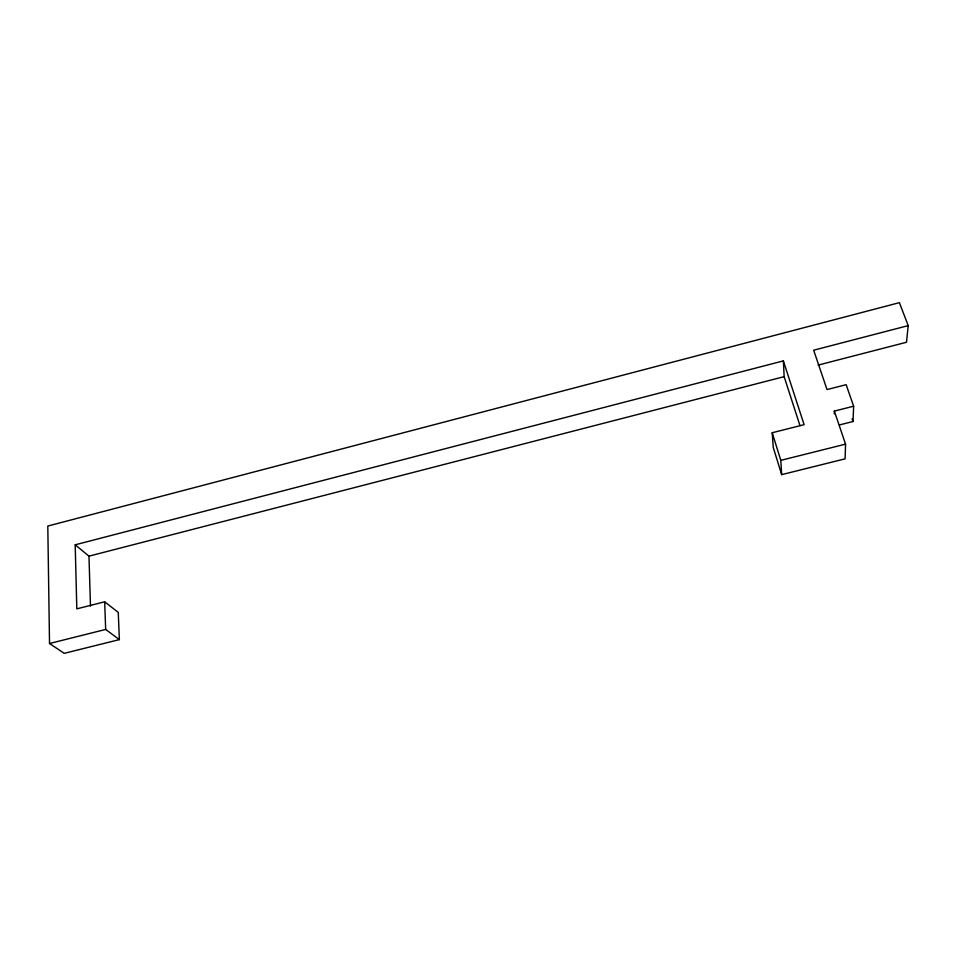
<?xml version="1.0" encoding="UTF-8"?>
<svg xmlns="http://www.w3.org/2000/svg" width="956" height="956" viewBox="0 0 956 956"><rect width="100%" height="100%" fill="white"/><g stroke="black" fill="none" stroke-linecap="round" stroke-linejoin="round"><path stroke-width="1.43" d="M834.301 413.864L834.337 411.104L853.636 406.204L846.144 384.682L827.024 389.57L813.664 350.207L908.2 325.626L899.393 302.658L47.8 526.051L49.521 643.508L64.219 653.342L119.369 639.612L118.257 612.378L104.67 601.802L76.815 608.853L75.201 544.812L783.358 360.89L804.104 424.679L772.209 432.745L773.237 447.432L781.661 474.642L845.092 458.844L845.558 444.146L834.337 411.104M839.511 424.918L853.015 421.512L853.636 406.204M908.2 325.626L906.503 342.26L818.121 365.108M75.201 544.812L88.968 556.153L784.147 376.652L783.358 360.89M49.521 643.508L105.662 629.442L119.369 639.612M781.661 474.642L780.801 460.362L845.558 444.146M852.095 418.859L853.015 421.512M784.147 376.652L799.969 425.587M772.209 432.745L780.801 460.362M104.67 601.802L105.662 629.442M88.968 556.153L90.485 606.068"/></g></svg>
